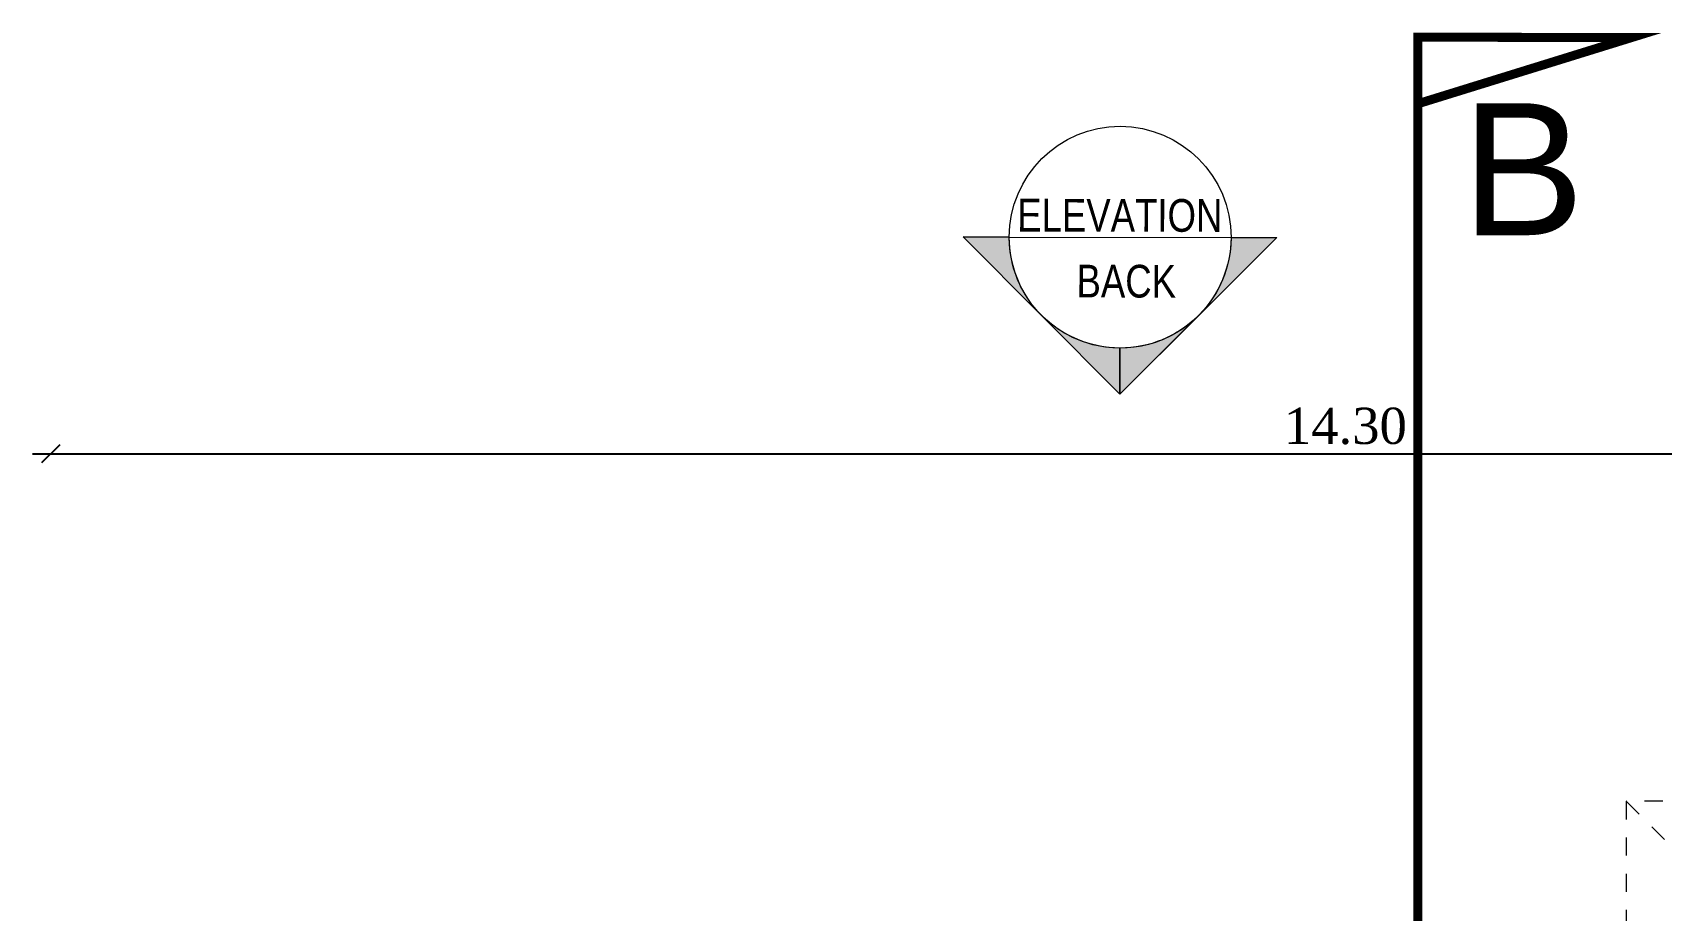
# Model space of a CAD drawing. Header units: metres. Extents: x 503482 to 1007323, y 2781056 to 5562345.
# Drawn here: x 503486.32 to 503495.31, y 2781144.62 to 2781149.47 of the extents above; entities that cross this region are included whole.
import ezdxf
from ezdxf.enums import TextEntityAlignment as Align

# ---------------------------------------------------------------- set-up
doc = ezdxf.new("R2010")
doc.units = ezdxf.units.M
doc.header["$LTSCALE"] = 10
doc.header["$MEASUREMENT"] = 0
doc.header["$PDMODE"] = 3
doc.linetypes.add('1013-Lower$0$CACHE', pattern=[0.375, 0.25, -0.125])
doc.linetypes.add('HIDDEN', pattern=[0.375, 0.25, -0.125])
doc.layers.get('0').update_dxf_attribs({"linetype": 'CONTINUOUS'})
doc.layers.get('DEFPOINTS').update_dxf_attribs({"linetype": 'CONTINUOUS'})
for name, color, linetype, lineweight in [('01_WALLS', 7, 'CONTINUOUS', 25), ('G-ANNO-SYMB', 111, 'CONTINUOUS', 9), ('WALL', 7, 'CONTINUOUS', 30)]:
    doc.layers.add(name, color=color, linetype=linetype, lineweight=lineweight)
doc.styles.add('AREAL', font='times.ttf')
doc.styles.add('ARIAL', font='arial.ttf')
doc.dimstyles.new('bdc-1-100-A', dxfattribs={"dimtxt": 0.2, "dimasz": 0.1, "dimexe": 0, "dimexo": 0, "dimgap": 0.05, "dimtad": 1, "dimzin": 7, "dimdsep": 46, "dimtxsty": 'AREAL', "dimblk": 'OBLIQUE', "dimcen": 0.001, "dimdle": 0.1, "dimse1": 1, "dimse2": 1, "dimclrd": 15, "dimclre": 8, "dimclrt": 3, "dimadec": 0, "dimazin": 0, "dimtfac": 1, "dimtix": 1, "dimtmove": 2, "dimatfit": 3, "dimldrblk": 'OBLIQUE', "dimfxl": 0.1, "dimtolj": 1, "dimtzin": 0, "dimlwe": 5, "dimarcsym": 0})

# ---------------------------------------------------------------- blocks, each defined once
blk = doc.blocks.new('_Oblique')
at = {"color": 0, "linetype": 'ByBlock', "lineweight": -2}
blk.add_line((-0.5, -0.5), (0.5, 0.5), dxfattribs=at)
blk = doc.blocks.new('*D915')
at = {"layer": '01_WALLS', "color": 15, "linetype": 'Continuous', "lineweight": -2, "ltscale": 0.04, "transparency": 16777216}
blk.add_line((503486.3167, 2781147.1403), (503500.8167, 2781147.1403), dxfattribs=at)
at = {"layer": 'DEFPOINTS', "color": 0, "ltscale": 0.04, "transparency": 16777216}
for p in [(503500.7167, 2781147.1403), (503486.4167, 2781143.0265), (503500.7167, 2781142.7265)]:
    blk.add_point(p, dxfattribs=at)
at = {"layer": '01_WALLS', "color": 15, "lineweight": -2, "ltscale": 0.04, "transparency": 16777216, "xscale": 0.1, "yscale": 0.1, "zscale": 0.1, "rotation": 180}
blk.add_blockref('_Oblique', (503486.4167, 2781147.1403), dxfattribs=at)
at = {"layer": '01_WALLS', "color": 15, "lineweight": -2, "ltscale": 0.04, "transparency": 16777216, "xscale": 0.1, "yscale": 0.1, "zscale": 0.1}
blk.add_blockref('_Oblique', (503500.7167, 2781147.1403), dxfattribs=at)
at = {"layer": '01_WALLS', "color": 3, "lineweight": 5, "ltscale": 0.04, "transparency": 16777216, "insert": (503493.5667, 2781147.2923), "char_height": 0.2, "attachment_point": 5, "style": 'AREAL'}
blk.add_mtext('\\A1;14.30', dxfattribs=at)
blk = doc.blocks.new('TRTRT')
at = {"layer": '01_WALLS', "color": 6, "linetype": 'HIDDEN', "lineweight": 0, "ltscale": 0.04}
blk.add_line((503359.2097, 2781310.7559), (503362.3103, 2781307.6553), dxfattribs=at)
blk.add_lwpolyline([(503359.2097, 2781295.2609), (503365.411, 2781295.2609), (503365.411, 2781310.7559), (503359.2097, 2781310.7559)], close=True, dxfattribs=at)
blk = doc.blocks.new('TYTY')
at = {"layer": 'WALL', "color": 5, "linetype": '1013-Lower$0$CACHE', "lineweight": 5, "ltscale": 0.3, "const_width": 0.05}
blk.add_lwpolyline([(503318.4771, 2781250.295), (503319.6048, 2781249.7977), (503318.4771, 2781249.7977), (503318.4771, 2781277.3368), (503319.657, 2781277.3341), (503318.4771, 2781276.9685)], dxfattribs=at)
at = {"layer": 'WALL', "lineweight": 0, "style": 'ARIAL'}
blk.add_text('B', height=0.729, dxfattribs=at).set_placement((503319.3974, 2781276.243), align=Align.RIGHT)
blk = doc.blocks.new('Section - M_Section Head - Filled-3533767-Arch L2-GROUND FLOOR')
at = {"layer": 'G-ANNO-SYMB'}
h = blk.add_hatch(color=256, dxfattribs=at)
edge = h.paths.add_edge_path(flags=0)
edge.add_line((-6, 8.485), (-6, 6))
edge.add_arc((-6, 0), 6, 90, 135)
edge.add_line((-10.243, 4.243), (-6, 8.485))
h = blk.add_hatch(color=256, dxfattribs=at)
edge = h.paths.add_edge_path(flags=0)
edge.add_line((-6, 8.485), (-1.757, 4.243))
edge.add_arc((-6, 0), 6, 45, 90)
edge.add_line((-6, 6), (-6, 8.485))
h = blk.add_hatch(color=256, dxfattribs=at)
edge = h.paths.add_edge_path(flags=0)
edge.add_line((-14.485, 0), (-10.243, 4.243))
edge.add_arc((-6, 0), 6, 135, 180)
edge.add_line((-12, 0), (-14.485, 0))
h = blk.add_hatch(color=256, dxfattribs=at)
edge = h.paths.add_edge_path(flags=0)
edge.add_line((2.485, 0), (0, 0))
edge.add_arc((-6, 0), 6, 360, 405)
edge.add_line((-1.757, 4.243), (2.485, 0))
for p, q in [((-6, 8.485), (-14.485, 0)), ((-6, 8.485), (-10.243, 4.243)), ((-6, 8.485), (2.485, 0)), ((-6, 6), (-6, 8.485)), ((-6, 8.485), (-6, 6)), ((-1.757, 4.243), (-6, 8.485)), ((-10.243, 4.243), (-14.485, 0)), ((2.485, 0), (-1.757, 4.243)), ((-14.485, 0), (-12, 0)), ((0, 0), (2.485, 0)), ((-12, 0), (-14.485, 0)), ((0, 0), (2.485, 0))]:
    blk.add_line(p, q, dxfattribs=at)
for start, end in [(360, 180), (90, 135), (45, 90), (135, 180), (360, 45), (180, 360)]:
    blk.add_arc((-6, 0), 6, start, end, dxfattribs=at)

msp = doc.modelspace()

# ---------------------------------------------------------------- linework, layer by layer
at = {"layer": 'G-ANNO-SYMB'}
msp.add_line((503491.7105, 2781148.3371), (503492.9352, 2781148.335), dxfattribs=at)

# ---------------------------------------------------------------- block references
at = {"layer": '01_WALLS'}
for name, p in [('TYTY', (175.4893, -127.896)), ('TRTRT', (135.9082, -165.5345))]:
    msp.add_blockref(name, p, dxfattribs=at)
at = {"layer": 'G-ANNO-SYMB', "xscale": -0.1020600000000007, "yscale": 0.1020600000000007, "zscale": 0.1020600000000007, "rotation": 179.9021064647003}
msp.add_blockref('Section - M_Section Head - Filled-3533767-Arch L2-GROUND FLOOR', (503492.9352, 2781148.335), dxfattribs=at)

# ---------------------------------------------------------------- texts
at = {"layer": 'G-ANNO-SYMB', "style": 'ARIAL', "width": 0.8}
for s, p in [('ELEVATION', (503491.7542, 2781148.3675)), ('BACK', (503492.0818, 2781148.0033))]:
    msp.add_text(s, height=0.18068, rotation=359.90211, dxfattribs=at).set_placement(p)

# ---------------------------------------------------------------- dimensions: what is measured, and where the dimension line sits
at = {"layer": '01_WALLS', "lineweight": 5, "ltscale": 0.04}
dim = msp.add_linear_dim(base=(503500.7167, 2781147.1403), p1=(503486.4167, 2781143.0265), p2=(503500.7167, 2781142.7265), dimstyle='bdc-1-100-A', override={"dimfxl": 0.125, "dimfxlon": 1, "dimarcsym": 1}, dxfattribs=at)
dim.commit()
dim.dimension.update_dxf_attribs({"geometry": '*D915', "text_midpoint": (503493.5667, 2781147.2923)})

doc.saveas('drawing.dxf')
